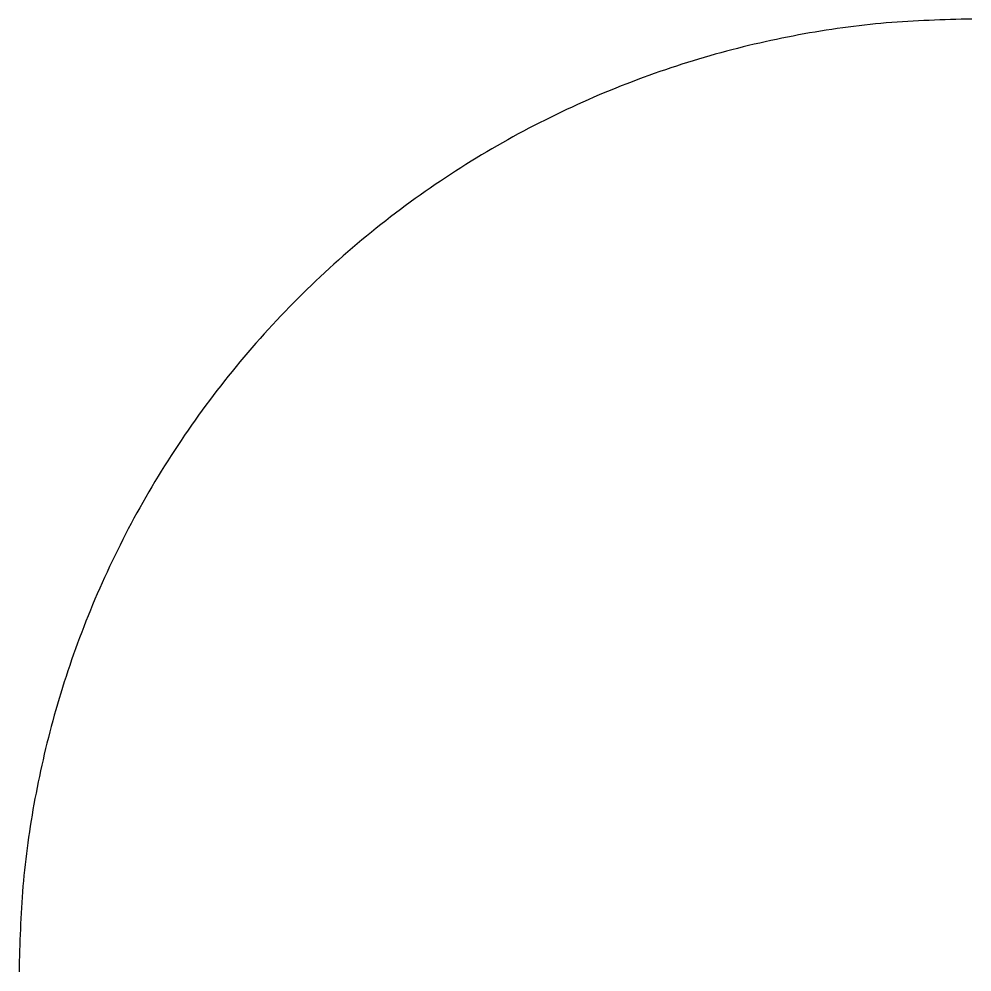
# Model space of a CAD drawing. Header units: millimetres. Extents: x 8 to 10, y 20 to 22.
import ezdxf

# ---------------------------------------------------------------- set-up
doc = ezdxf.new("R2010")
doc.units = ezdxf.units.MM

# ---------------------------------------------------------------- blocks, each defined once
blk = doc.blocks.new('S')
blk.add_rational_spline([(1, 0), (1, 1), (0, 1)], [1, 0.707106781187, 1], degree=2)

msp = doc.modelspace()

# ---------------------------------------------------------------- block references
at = {"xscale": 2, "yscale": 2, "rotation": 90}
msp.add_blockref('S', (10, 20), dxfattribs=at)

doc.saveas('drawing.dxf')
